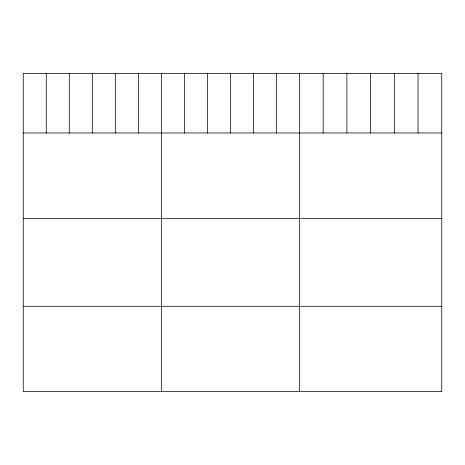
<?xml version="1.0" encoding="UTF-8"?>
<svg xmlns="http://www.w3.org/2000/svg" width="465" height="465" viewBox="0 0 465 465"><rect width="100%" height="100%" fill="white"/><g stroke="black" fill="none" stroke-linecap="round" stroke-linejoin="round"><path stroke-width="0.7" d="M441.75 132.978L441.75 391.635L23.25 391.635L23.25 73.365L441.75 73.365L441.75 132.978L23.25 132.978M23.25 218.335L441.75 218.335M23.25 306.278L441.75 306.278M418.035 73.365L418.035 132.978M394.32 73.365L394.32 132.978M370.605 73.365L370.605 132.978M346.89 73.365L346.89 132.978M323.175 73.365L323.175 132.978M299.46 73.365L299.46 391.635M276.443 73.365L276.443 132.978M253.425 73.365L253.425 132.978M230.407 73.365L230.407 132.978M207.39 73.365L207.39 132.978M184.373 73.365L184.373 132.978M161.355 73.365L161.355 391.635M138.338 73.365L138.338 132.978M115.32 73.365L115.32 132.978M92.303 73.365L92.303 132.978M69.285 73.365L69.285 132.978M46.267 73.365L46.267 132.978"/></g></svg>
